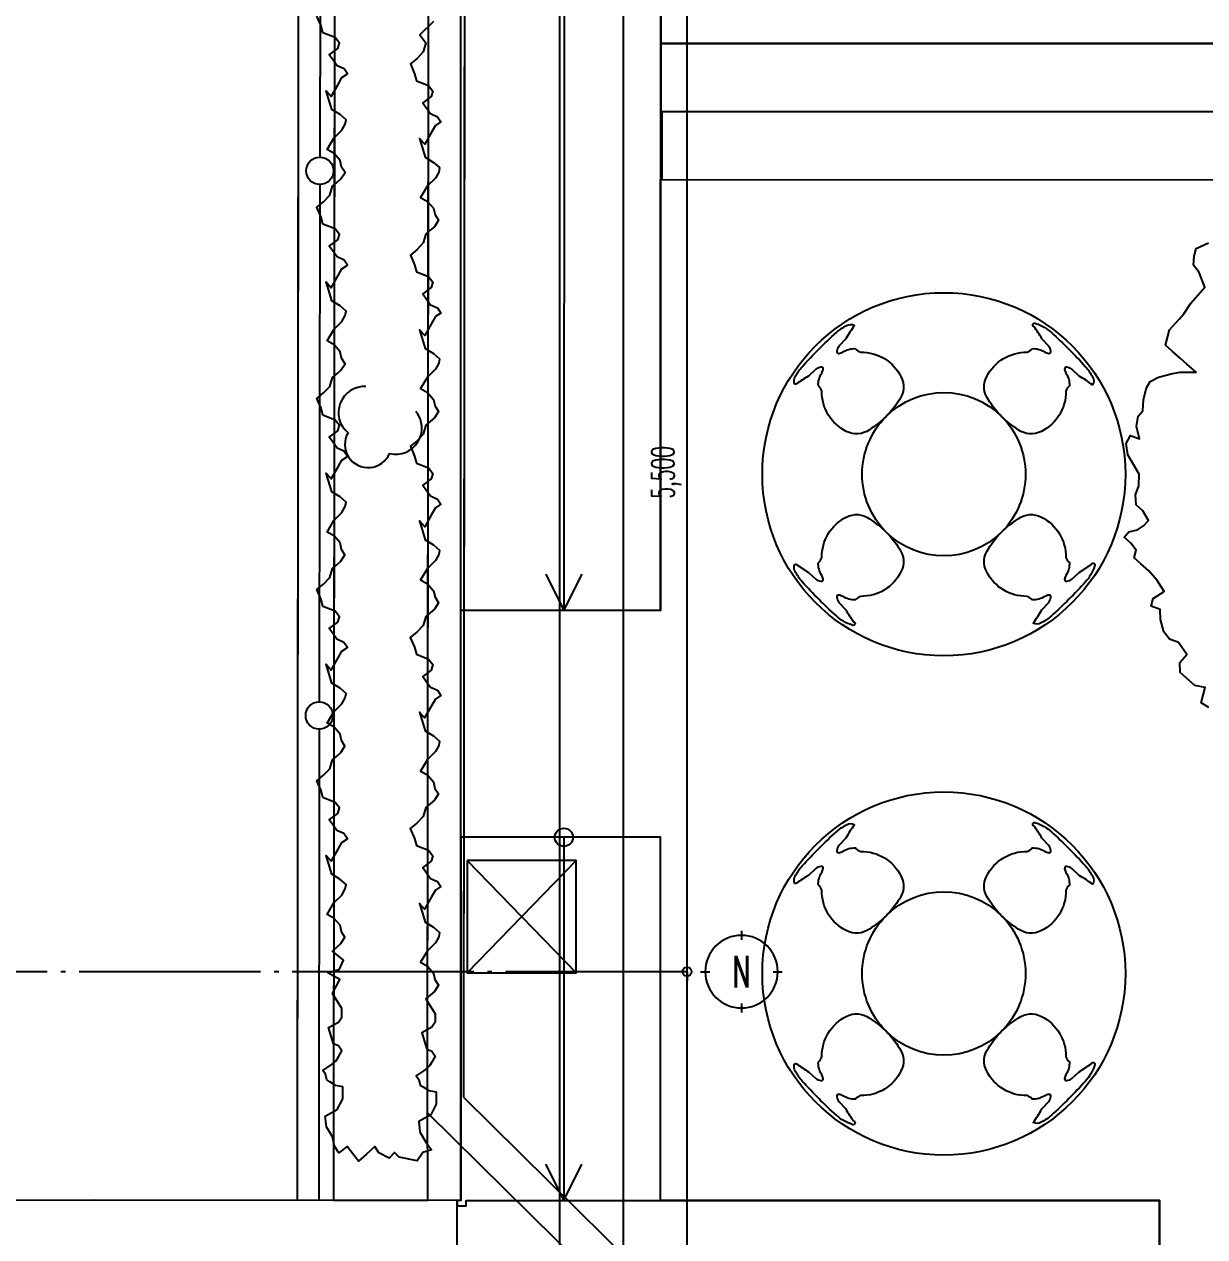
# Model space of a CAD drawing. Header units: millimetres. Extents: x -67913 to 128525, y -54442 to 63422.
# Drawn here: x 34048 to 40553, y 15690 to 22368 of the extents above; entities that cross this region are included whole.
import ezdxf
from ezdxf import colors
from ezdxf.entities.mleader import LeaderData, LeaderLine
from ezdxf.enums import TextEntityAlignment as Align
from ezdxf.math import Vec2, Vec3

# ---------------------------------------------------------------- set-up
doc = ezdxf.new("R2010")
doc.units = ezdxf.units.MM
doc.header["$LTSCALE"] = 500
doc.header["$PDMODE"] = 35
doc.linetypes.add('AXIS', pattern=[2.35, 2, -0.15, 0.05, -0.15])
doc.layers.get('0').update_dxf_attribs({"plot": 0})
for name, color, linetype in [('020KijnSn', 1, 'AXIS'), ('030KijnSp', 8, 'Continuous'), ('040KijunF', 7, 'Continuous'), ('090Gaikou', 5, 'Continuous'), ('292Kigo', 8, 'Continuous'), ('390Kigo', 8, 'Continuous')]:
    doc.layers.add(name, color=color, linetype=linetype)
doc.layers.add('HOJO', color=211, linetype='Continuous', plot=False)
doc.styles.add('Annotative', font='simplex.shx', dxfattribs={"width": 0.7, "bigfont": 'extfont2.shx'})
doc.styles.add('Dim', font='simplex.shx', dxfattribs={"width": 0.6, "bigfont": 'extfont2.shx'})
doc.styles.get("Standard").update_dxf_attribs({"font": 'simplex.shx', "width": 0.7, "bigfont": 'extfont2.shx'})
doc.dimstyles.new('PRO1-50', dxfattribs={"dimscale": 50, "dimtxt": 2.5, "dimasz": 1, "dimexe": 0.5, "dimexo": 0.5, "dimgap": 0.8, "dimtad": 1, "dimdec": 3, "dimdsep": 46, "dimlunit": 6, "dimtxsty": 'Dim', "dimblk": 'ORIGIN', "dimcen": 0, "dimadec": 3, "dimazin": 2, "dimtfac": 1, "dimtdec": 3, "dimtix": 1, "dimtmove": 2, "dimatfit": 3, "dimldrblk": 'ORIGIN', "dimfxl": 0, "dimarcsym": 0})

# ---------------------------------------------------------------- blocks, each defined once
blk = doc.blocks.new('通り芯記号')
at = {"layer": '040KijunF'}
for p, q in [((0, 3.5), (0, 4.5)), ((-4.5, 0), (-3.5, 0)), ((3.5, 0), (4.5, 0)), ((0, -4.5), (0, -3.5))]:
    blk.add_line(p, q, dxfattribs=at)
blk.add_circle((0, 0), 4, dxfattribs=at)
at = {"layer": '040KijunF', "width": 0.6}
blk.add_attdef('通り芯符号', text='', height=3.5, dxfattribs=at).set_placement((0, 0), align=Align.MIDDLE)
blk = doc.blocks.new('_Origin')
at = {"color": 0, "linetype": 'ByBlock', "lineweight": -2}
blk.add_line((0, 0), (-1, 0), dxfattribs=at)
blk.add_circle((0, 0), 0.5, dxfattribs=at)
blk = doc.blocks.new('*D132')
at = {"layer": '030KijnSp', "color": 0, "lineweight": -2, "transparency": 16777216}
blk.add_line((37700, 11700), (37700, 17100), dxfattribs=at)
at = {"layer": 'Defpoints', "color": 0, "transparency": 16777216}
for p in [(37700, 17150), (37700, 17150), (37700, 11650)]:
    blk.add_point(p, dxfattribs=at)
at = {"layer": '030KijnSp', "color": 0, "lineweight": -2, "transparency": 16777216, "xscale": 50, "yscale": 50, "zscale": 50}
for p, rotation in [((37700, 17150), 90), ((37700, 11650), 270)]:
    blk.add_blockref('_Origin', p, dxfattribs=dict(at, rotation=rotation))
at = {"layer": '030KijnSp', "color": 0, "transparency": 16777216, "insert": (37585.6, 14400), "char_height": 125, "attachment_point": 5, "rotation": 90, "style": 'Dim'}
blk.add_mtext('5,500', dxfattribs=at)
blk = doc.blocks.new('*D133')
at = {"layer": '030KijnSp', "color": 0, "lineweight": -2, "transparency": 16777216}
blk.add_line((37700, 17200), (37700, 22600), dxfattribs=at)
at = {"layer": 'Defpoints', "color": 0, "transparency": 16777216}
for p in [(37700, 22650), (37700, 22650), (37700, 17150)]:
    blk.add_point(p, dxfattribs=at)
at = {"layer": '030KijnSp', "color": 0, "lineweight": -2, "transparency": 16777216, "xscale": 50, "yscale": 50, "zscale": 50}
for p, rotation in [((37700, 22650), 90), ((37700, 17150), 270)]:
    blk.add_blockref('_Origin', p, dxfattribs=dict(at, rotation=rotation))
at = {"layer": '030KijnSp', "color": 0, "transparency": 16777216, "insert": (37585.6, 19900), "char_height": 125, "attachment_point": 5, "rotation": 90, "style": 'Dim'}
blk.add_mtext('5,500', dxfattribs=at)
blk = doc.blocks.new('建具記号')
at = {"color": 0, "linetype": 'ByBlock', "lineweight": -2, "transparency": 16777216}
for p, q in [((-5.29, 1.5), (5.29, 1.5)), ((-5.29, -1.5), (5.29, -1.5))]:
    blk.add_line(p, q, dxfattribs=at)
at = {"color": 7, "linetype": 'ByBlock', "lineweight": -2, "transparency": 16777216}
blk.add_circle((0, 0), 5.5, dxfattribs=at)
at = {"color": 0, "linetype": 'ByBlock', "lineweight": -2, "transparency": 16777216, "width": 0.6}
for tag, height, p in [('建具寸法・高さH', 1.9, (0, 3.5)), ('建具番号', 2, (0, 0)), ('基準高さから建具下枠の上端までの高さ', 1.9, (0, -3.5)), ('特記事項（電気錠等）', 1.9, (0, -7))]:
    blk.add_attdef(tag, text='', height=height, dxfattribs=at).set_placement(p, align=Align.MIDDLE)

msp = doc.modelspace()

# ---------------------------------------------------------------- linework, layer by layer
at = {"layer": '020KijnSn'}
msp.add_line((37700, 17150), (-4700, 17150), dxfattribs=at)
at = {"layer": '090Gaikou'}
for p, q in [((35553.0347, 15890.5454), (35564.0488, 27910.7556)), ((35553.0347, 15890.5454), (35564.0488, 27910.7556)), ((35753.0348, 15890.5013), (35763.8667, 27711.9451)), ((37023.3675, 27140.2215), (37021.6038, 19140.2217)), ((35680.3216, 24485.737), (35677.1298, 21635.7388)), ((36274.7363, 23356.3223), (36268.3391, 16374.8889)), ((36274.7363, 23356.3223), (36268.3391, 16374.8889)), ((36474.6615, 23274.5759), (36468.4159, 16458.4838)), ((35676.9618, 21485.7387), (35673.77, 18635.7406)), ((35673.6021, 18485.7408), (35670.6957, 15890.5194)), ((36453.3873, 15890.3469), (36453.8282, 17890.3468)), ((37021.3282, 17890.2217), (37020.8873, 15890.2218)), ((36468.4159, 16458.4838), (37427.5167, 15512.8231)), ((36268.3391, 16374.8889), (36268.562, 16374.669)), ((36268.562, 16374.669), (37227.5503, 15429.1194)), ((36433.3873, 15890.3513), (34433.3873, 15890.7922))]:
    msp.add_line(p, q, dxfattribs=at)
for points in [[(35553.0347, 15890.5454), (35564.0488, 27910.7556), (36069.9285, 27918.7378), (37426.7766, 26531.6383), (37427.5205, 24246.7431), (36474.6615, 23274.5759), (36468.4159, 16458.4838)], [(36303.1139, 22383.5319), (36228.1995, 22310.1033), (36260.8253, 22265.6731), (36246.4999, 22216.5787), (36212.3283, 22180.2797), (36175.5478, 22149.9855), (36199.0878, 22095.9516), (36208.7658, 22057.3203), (36275.3747, 22031.1582), (36299.7915, 22000.4041), (36290.2563, 21970.7455), (36243.8118, 21935.7586), (36264.7408, 21906.4321), (36286.2499, 21876.2927), (36324.745, 21859.0601), (36343.5351, 21830.9413), (36313.5067, 21810.875), (36292.4036, 21773.7387), (36254.4738, 21706.9917), (36226.2445, 21738.5369), (36251.8137, 21653.8449), (36257.3818, 21635.4021), (36302.8395, 21607.6061), (36336.9616, 21578.399), (36331.8056, 21554.2258), (36313.4537, 21521.0497), (36269.416, 21477.4903), (36232.2452, 21414.2809), (36270.342, 21392.5297), (36303.8214, 21354.4734), (36311.425, 21318.5335), (36330.2617, 21288.4009), (36307.9773, 21253.2385), (36284.7819, 21233.2832), (36260.759, 21212.616), (36246.4336, 21163.5216), (36212.262, 21127.2227), (36175.4815, 21096.9285), (36199.0215, 21042.8946), (36208.6995, 21004.2632), (36275.3084, 20978.1012), (36299.7252, 20947.347), (36290.19, 20917.6885), (36243.7455, 20882.7015), (36264.6745, 20853.375), (36286.1836, 20823.2357), (36324.6787, 20806.003), (36343.4688, 20777.8842), (36313.4404, 20757.818), (36292.3372, 20720.6817), (36254.4075, 20653.9346), (36226.1782, 20685.4799), (36251.7474, 20600.7878), (36257.3155, 20582.3451), (36302.7732, 20554.549), (36336.8953, 20525.3419), (36331.7393, 20501.1687), (36313.3874, 20467.9926), (36269.3497, 20424.4333), (36232.1789, 20361.2239), (36270.2757, 20339.4727), (36303.755, 20301.4164), (36311.3587, 20265.4764), (36330.1954, 20235.3438), (36307.911, 20200.1814), (36284.7156, 20180.2261), (36260.6927, 20159.559), (36246.3673, 20110.4646), (36212.1957, 20074.1656), (36175.4152, 20043.8714), (36198.9552, 19989.8375), (36208.6332, 19951.2062), (36275.2421, 19925.0441), (36299.6589, 19894.29), (36290.1237, 19864.6314), (36243.6792, 19829.6445), (36264.6082, 19800.318), (36286.1172, 19770.1786), (36324.6123, 19752.946), (36343.4025, 19724.8272), (36313.374, 19704.7609), (36292.2709, 19667.6246), (36254.3412, 19600.8776), (36226.1119, 19632.4228), (36251.6811, 19547.7308), (36257.2492, 19529.288), (36302.7069, 19501.492), (36336.829, 19472.2849), (36331.673, 19448.1117), (36313.3211, 19414.9356), (36269.2834, 19371.3762), (36232.1126, 19308.1668), (36270.2094, 19286.4156), (36303.6887, 19248.3593), (36311.2924, 19212.4194), (36330.1291, 19182.2868), (36307.8447, 19147.1244), (36284.6493, 19127.1691), (36260.6264, 19106.5019), (36246.301, 19057.4075), (36212.1294, 19021.1086), (36175.3489, 18990.8144), (36198.8889, 18936.7805), (36208.5668, 18898.1491), (36275.1758, 18871.9871), (36299.5926, 18841.2329), (36290.0574, 18811.5744), (36243.6129, 18776.5874), (36264.5419, 18747.2609), (36286.0509, 18717.1216), (36324.546, 18699.8889), (36343.3362, 18671.7701), (36313.3077, 18651.7039), (36292.2046, 18614.5676), (36254.2749, 18547.8205), (36226.0456, 18579.3658), (36251.6148, 18494.6737), (36257.1828, 18476.231), (36302.6406, 18448.4349), (36336.7626, 18419.2278), (36331.6066, 18395.0546), (36313.2548, 18361.8785), (36269.2171, 18318.3192), (36232.0463, 18255.1098), (36270.1431, 18233.3586), (36303.6224, 18195.3023), (36311.2261, 18159.3623), (36330.0628, 18129.2297), (36307.7783, 18094.0673), (36284.5829, 18074.112), (36260.5601, 18053.4449), (36246.2347, 18004.3505), (36212.0631, 17968.0515), (36175.2826, 17937.7573), (36198.8226, 17883.7234), (36208.5005, 17845.0921), (36275.1095, 17818.93), (36299.5263, 17788.1759), (36289.9911, 17758.5173), (36243.5466, 17723.5304), (36264.4756, 17694.2039), (36285.9846, 17664.0645), (36324.4797, 17646.8319), (36343.2699, 17618.7131), (36313.2414, 17598.6468), (36292.1383, 17561.5105), (36254.2086, 17494.7635), (36225.9792, 17526.3087), (36251.5485, 17441.6167), (36257.1165, 17423.1739), (36302.5743, 17395.3778), (36336.6963, 17366.1708), (36331.5403, 17341.9976), (36313.1885, 17308.8215), (36269.1508, 17265.2621), (36231.98, 17202.0527), (36270.0768, 17180.3015), (36303.5561, 17142.2452), (36311.1598, 17106.3053), (36329.9965, 17076.1727), (36307.712, 17041.0103), (36284.5166, 17021.055), (36260.4937, 17000.3878), (36311.8339, 16918.148), (36311.8339, 16871.2202), (36294.0249, 16843.7101), (36238.9677, 16812.9634), (36267.0826, 16723.9504), (36294.4911, 16712.7106), (36312.882, 16684.8249), (36293.2234, 16651.8711), (36280.6388, 16630.7755), (36258.345, 16611.944), (36207.4377, 16577.1491), (36221.6525, 16556.3519), (36229.7048, 16525.0151), (36245.6066, 16514.8421), (36277.0001, 16494.7585), (36317.498, 16487.5053), (36317.498, 16420.1108), (36287.5979, 16362.2549), (36221.4322, 16325.3795), (36228.4449, 16267.3134), (36260.4937, 16211.3114), (36292.4306, 16168.7573), (36244.4652, 16153.3974), (36212.6101, 16108.5836), (36113.8388, 16128.1635), (36087.7832, 16153.1392), (36058.4955, 16122.5852), (36002.4586, 16152.9987), (35980.3555, 16186.2177), (35933.6831, 16145.5435), (35888.8514, 16106.4735), (35827.9612, 16187.4993), (35781.5675, 16152.6347), (35757.5669, 16189.0352), (35746.0236, 16240.0503), (35713.9747, 16296.0523), (35706.962, 16354.1184), (35773.1277, 16390.9939), (35803.0278, 16448.8497), (35803.0278, 16516.2442), (35762.5299, 16523.4974), (35731.1364, 16543.5811), (35715.2346, 16553.7541), (35707.1823, 16585.0908), (35692.9675, 16605.888), (35743.8748, 16640.6829), (35766.1686, 16659.5144), (35778.7532, 16680.61), (35798.4118, 16713.5638), (35780.0209, 16741.4495), (35752.6124, 16752.6893), (35724.4975, 16841.7023), (35779.5547, 16872.449), (35797.3638, 16899.9591), (35797.3638, 16946.8869), (35746.0236, 17029.1267), (35787.543, 17106.1571), (35720.4413, 17144.0588), (35785.3535, 17164.468), (35807.2362, 17212.5773), (35745.692, 17263.8415), (35769.7149, 17284.5087), (35792.9103, 17304.4639), (35815.1947, 17339.6264), (35796.358, 17369.759), (35788.7544, 17405.6989), (35755.275, 17443.7552), (35717.1782, 17465.5064), (35754.349, 17528.7158), (35798.3867, 17572.2751), (35816.7386, 17605.4512), (35821.8946, 17629.6244), (35787.7725, 17658.8315), (35742.3148, 17686.6276), (35736.7468, 17705.0703), (35711.1775, 17789.7624), (35739.4068, 17758.2171), (35777.3366, 17824.9642), (35798.4397, 17862.1005), (35828.4681, 17882.1667), (35809.678, 17910.2855), (35771.1829, 17927.5182), (35749.6738, 17957.6575), (35728.7448, 17986.9841), (35775.1893, 18021.971), (35784.7245, 18051.6295), (35760.3077, 18082.3837), (35693.6988, 18108.5457), (35684.0208, 18147.1771), (35660.4809, 18201.211), (35697.2614, 18231.5052), (35731.433, 18267.8041), (35745.7583, 18316.8985), (35769.7812, 18337.5657), (35792.9766, 18357.521), (35815.261, 18392.6834), (35796.4243, 18422.816), (35788.8207, 18458.7559), (35755.3413, 18496.8122), (35717.2445, 18518.5634), (35754.4153, 18581.7729), (35798.453, 18625.3322), (35816.8049, 18658.5083), (35821.9609, 18682.6815), (35787.8388, 18711.8886), (35742.3811, 18739.6846), (35736.8131, 18758.1274), (35711.2438, 18842.8194), (35739.4731, 18811.2742), (35777.4029, 18878.0212), (35798.506, 18915.1575), (35828.5344, 18935.2238), (35809.7443, 18963.3426), (35771.2492, 18980.5752), (35749.7401, 19010.7146), (35728.8112, 19040.0411), (35775.2556, 19075.028), (35784.7908, 19104.6866), (35760.3741, 19135.4408), (35693.7651, 19161.6028), (35684.0872, 19200.2342), (35660.5472, 19254.268), (35697.3277, 19284.5623), (35731.4993, 19320.8612), (35745.8246, 19369.9556), (35769.8475, 19390.6228), (35793.0429, 19410.578), (35815.3274, 19445.7405), (35796.4906, 19475.8731), (35788.887, 19511.813), (35755.4077, 19549.8693), (35717.3109, 19571.6205), (35754.4816, 19634.8299), (35798.5193, 19678.3892), (35816.8712, 19711.5653), (35822.0272, 19735.7385), (35787.9051, 19764.9456), (35742.4474, 19792.7417), (35736.8794, 19811.1844), (35711.3101, 19895.8765), (35739.5394, 19864.3312), (35777.4692, 19931.0783), (35798.5723, 19968.2146), (35828.6008, 19988.2808), (35809.8106, 20016.3996), (35771.3155, 20033.6323), (35749.8064, 20063.7716), (35728.8775, 20093.0982), (35775.3219, 20128.0851), (35784.8571, 20157.7436), (35760.4404, 20188.4978), (35693.8314, 20214.6598), (35684.1535, 20253.2912), (35660.6135, 20307.3251), (35697.394, 20337.6193), (35731.5656, 20373.9182), (35745.8909, 20423.0126), (35769.9138, 20443.6798), (35793.1092, 20463.6351), (35815.3937, 20498.7975), (35796.557, 20528.9301), (35788.9533, 20564.87), (35755.474, 20602.9263), (35717.3772, 20624.6775), (35754.548, 20687.887), (35798.5857, 20731.4463), (35816.9375, 20764.6224), (35822.0935, 20788.7956), (35787.9714, 20818.0027), (35742.5137, 20845.7987), (35736.9457, 20864.2415), (35711.3764, 20948.9335), (35739.6058, 20917.3883), (35777.5355, 20984.1353), (35798.6386, 21021.2716), (35828.6671, 21041.3379), (35809.8769, 21069.4567), (35771.3818, 21086.6893), (35749.8727, 21116.8287), (35728.9438, 21146.1552), (35775.3882, 21181.1421), (35784.9235, 21210.8007), (35760.5067, 21241.5549), (35693.8977, 21267.7169), (35684.2198, 21306.3483), (35660.6798, 21360.3821), (35697.4603, 21390.6764), (35731.6319, 21426.9753), (35745.9572, 21476.0697), (35769.9801, 21496.7369), (35793.1755, 21516.6921), (35815.46, 21551.8546), (35796.6233, 21581.9872), (35789.0196, 21617.9271), (35755.5403, 21655.9834), (35717.4435, 21677.7346), (35754.6143, 21740.944), (35798.652, 21784.5033), (35817.0038, 21817.6794), (35822.1598, 21841.8526), (35788.0378, 21871.0597), (35742.58, 21898.8558), (35737.012, 21917.2985), (35711.4428, 22001.9906), (35739.6721, 21970.4453), (35777.6018, 22037.1924), (35798.7049, 22074.3287), (35828.7334, 22094.395), (35809.9432, 22122.5137), (35771.4481, 22139.7464), (35749.9391, 22169.8857), (35729.0101, 22199.2123), (35775.4546, 22234.1992), (35784.9898, 22263.8577), (35760.573, 22294.6119), (35693.964, 22320.7739), (35684.2861, 22359.4053), (35660.7461, 22413.4392)], [(37554.792, 22262.6042), (37554.7093, 21887.6042)], [(43928.9113, 12766.1988), (43929.6267, 16011.1987), (41679.6267, 16011.6948), (41680.1239, 18266.6947), (43930.1238, 18266.1987), (43930.8392, 21511.1986), (43930.8392, 21511.1986), (43930.8392, 21511.1986), (43930.8392, 21511.1986), (43930.8392, 21511.1986), (43930.8392, 21511.1986), (43930.8392, 21511.1986), (43930.8392, 21511.1986), (43930.8392, 21511.1986), (43930.8392, 21511.1986), (41680.8393, 21511.6947), (41680.8393, 21511.6947), (41680.8393, 21511.6947), (41680.922, 21886.6947), (37560.9221, 21887.603), (37560.8394, 21512.603), (40680.8393, 21511.9151), (40677.6988, 7266.9155)], [(37554.1038, 19140.1043), (37554.6268, 21512.6042), (40679.6268, 21511.9153), (40676.4862, 7266.9156), (36451.4863, 7267.8471), (36451.5409, 7515.3471), (36451.569, 7642.8471), (40301.5689, 7641.9983), (40303.3872, 15889.4981), (37553.3873, 15890.1044), (37553.8282, 17890.1043), (36453.8282, 17890.3468), (36454.1038, 19140.3468), (37554.1038, 19140.1043)], [(40575.3997, 18604.8699), (40532.1288, 18630.0595), (40543.4877, 18672.5136), (40554.8427, 18714.9364), (40498.5561, 18725.4496), (40417.6897, 18797.0931), (40414.3411, 18852.5426), (40453.4168, 18896.6486), (40407.6215, 18963.4482), (40357.8577, 18981.3092), (40327.615, 19021.2336), (40309.5481, 19089.7055), (40306.1895, 19145.1486), (40256.417, 19163.0194), (40267.7645, 19205.4336), (40328.0605, 19243.8857), (40289.626, 19304.1771), (40244.6868, 19357.1045), (40200.5759, 19396.1846), (40163.8229, 19428.7459), (40175.1914, 19471.1741), (40144.923, 19511.0867), (40108.1699, 19543.648), (40134.2201, 19573.0517), (40182.3219, 19582.9208), (40215.7337, 19605.8197), (40241.7838, 19635.2234), (40210.702, 19688.9854), (40173.9381, 19721.5564), (40170.5808, 19777.0157), (40188.4509, 19826.78), (40191.5933, 19889.6076), (40160.5214, 19943.3782), (40129.4606, 19997.1542), (40118.7504, 20059.1256), (40143.9599, 20102.3724), (40193.7142, 20084.5178), (40175.6667, 20152.9896), (40186.2061, 20209.2812), (40212.2648, 20238.6946), (40215.3909, 20301.5062), (40232.4172, 20365.1297), (40251.1217, 20401.0585), (40298.3895, 20424.7954), (40366.8737, 20442.847), (40414.9757, 20452.7139), (40505.4908, 20451.232), (40454.0439, 20496.8114), (40417.2787, 20529.3835), (40373.1848, 20568.4485), (40336.4135, 20601.026), (40347.744, 20643.4162), (40359.11, 20685.8489), (40411.2188, 20744.6659), (40437.2787, 20774.0804), (40475.5169, 20832.0552), (40514.5689, 20876.1345), (40553.6533, 20920.2503), (40520.8961, 21001.7738), (40490.6502, 21041.6578), (40494.633, 21090.5881), (40505.9975, 21133.0436), (40573.6334, 21164.9518)], [(36921.6479, 19340.2437), (37021.6038, 19140.2217), (37121.6479, 19340.1996)], [(36483.3873, 15890.3403), (37553.3873, 15890.1044), (37553.8282, 17890.1043), (36453.8282, 17890.3468), (36453.8282, 17890.3468), (36453.3873, 15890.3469), (36433.3873, 15890.3513), (36433.3807, 15860.3513), (36483.3807, 15860.3403), (36483.3873, 15890.3403)], [(37088.8001, 17762.7068), (36488.6634, 17142.8391)], [(36488.8001, 17762.8391), (37088.6634, 17142.7068)], [(36920.9314, 16090.2438), (37020.8873, 15890.2218), (37120.9314, 16090.1997)]]:
    msp.add_lwpolyline(points, dxfattribs=at)
for points in [[(35753.0348, 15890.5013), (35763.8667, 27711.9451), (35984.9025, 27713.2647), (36278.455, 27414.6094), (36274.7363, 23356.3223), (36274.7363, 23356.3223), (36268.4158, 16458.667), (36269.4056, 15890.0267), (36269.4056, 15890.0267)], [(37555.8675, 27140.1041), (37554.1038, 19140.1043), (36454.1038, 19140.3468), (36455.8675, 27140.3466)], [(37554.8749, 22637.6042), (37554.7922, 22262.6042), (42054.7921, 22261.6121), (42054.6267, 21511.6121), (42429.6267, 21511.5294), (42429.8747, 22636.5294), (37554.8749, 22637.6042), (37554.8749, 22637.6042)], [(37554.7896, 22262.6042), (37554.7095, 21887.6042), (41679.7094, 21886.6948), (41679.6267, 21511.6948), (42054.6267, 21511.6121), (42054.7921, 22261.6121), (37554.792, 22262.6042), (37554.792, 22262.6042)], [(36488.8001, 17762.8391), (36488.6634, 17142.8391), (37088.6634, 17142.7068), (37088.8001, 17762.7068)], [(36433.3873, 15890.3513), (33150, 15891.092), (33150, 12891.0919), (36432.7259, 12890.3514)], [(36483.3873, 15890.3403), (40303.3872, 15889.4981), (40301.5689, 7641.9983), (36451.569, 7642.8471), (36452.7259, 12890.3469), (36432.7259, 12890.3514), (36433.3807, 15860.3513), (36483.3807, 15860.3403), (36483.3873, 15890.3403)]]:
    msp.add_lwpolyline(points, close=True, dxfattribs=at)
for points in [[(39944.6733, 19382.8426, -0.119867392), (39894.9253, 19297.4262, -0.018751404), (39803.7134, 19201.0382, -0.018751404), (39707.3254, 19109.8262, -0.082259363), (39650.9875, 19071.1312, -0.298106744), (39607.61, 19070.1372, 0.017352218), (39655.696, 19143.6594), (39693.755, 19184.1256, 0.063583714), (39704.6001, 19211.7511, 0.541574975), (39692.7647, 19224.241, 0.062594804), (39671.7537, 19216.7674, -0.15893301), (39601.4913, 19198.1839, 0.138590823), (39573.3141, 19217.3071, -0.287380721), (39351.1148, 19352.246, -0.286217662), (39360.1998, 19479.5718, -0.049883973), (39433.1894, 19571.5621, -0.414213562), (38796.7933, 19571.5621, -0.049883973), (38869.7829, 19479.5718, -0.286217662), (38878.8679, 19352.246, -0.287380721), (38656.6687, 19217.3071, 0.138590823), (38628.4914, 19198.1839, -0.15893301), (38558.229, 19216.7674, 0.062594804), (38537.2181, 19224.241, 0.541574976), (38525.3826, 19211.7511, 0.063583714), (38536.2277, 19184.1256), (38574.2867, 19143.6594, 0.015560597), (38617.1739, 19077.5705, -1.352979608), (38608.0738, 19060.0782, -0.119867392), (38522.6573, 19109.8262, -0.018751404), (38426.2694, 19201.0382, -0.018751404), (38335.0574, 19297.4262, -0.082259363), (38296.3624, 19353.764, -0.216106453), (38290.6112, 19385.9757, -0.682658986), (38302.8017, 19391.9427, 0.015560597), (38368.8906, 19349.0555), (38409.3568, 19310.9965, 0.063583714), (38436.9823, 19300.1515, 0.541574975), (38449.4722, 19311.9869, 0.062594804), (38441.9986, 19332.9978, -0.15893301), (38423.4151, 19403.2602, 0.138590823), (38442.5383, 19431.4375, -0.287380721), (38577.4772, 19653.6367, -0.286217662), (38704.803, 19644.5517, -0.049883973), (38796.7933, 19571.5621, -0.198912367), (38664.9914, 19889.7602, -0.198912367), (38796.7933, 20207.9582, -0.049883973), (38704.803, 20134.9686, -0.286217662), (38577.4772, 20125.8837, -0.287380721), (38442.5383, 20348.0829, 0.138590823), (38423.4151, 20376.2602, -0.15893301), (38441.9986, 20446.5225, 0.062594804), (38449.4722, 20467.5335, 0.541574975), (38436.9823, 20479.3689, 0.063583714), (38409.3568, 20468.5239), (38368.8906, 20430.4648, 0.015560597), (38302.8017, 20387.5776, -0.682658985), (38290.6112, 20393.5447, -0.216106453), (38296.3624, 20425.7563, -0.082259363), (38335.0574, 20482.0942, -0.018751404), (38426.2694, 20578.4822, -0.018751404), (38522.6573, 20669.6941, -0.082259363), (38578.9952, 20708.3891, -0.298106744), (38622.3727, 20709.3831, 0.017352218), (38574.2867, 20635.8609), (38536.2277, 20595.3947, 0.063583714), (38525.3826, 20567.7692, 0.541574976), (38537.2181, 20555.2793, 0.062594804), (38558.229, 20562.753, -0.15893301), (38628.4914, 20581.3365, 0.138590823), (38656.6687, 20562.2132, -0.287380721), (38878.8679, 20427.2743, -0.286217662), (38869.7829, 20299.9486, -0.049883973), (38796.7933, 20207.9582, -0.414213562), (39433.1894, 20207.9582, -0.049883973), (39360.1998, 20299.9486, -0.286217662), (39351.1148, 20427.2743, -0.287380721), (39573.3141, 20562.2132, 0.138590823), (39601.4913, 20581.3365, -0.15893301), (39671.7537, 20562.753, 0.062594804), (39692.7647, 20555.2793, 0.541574975), (39704.6001, 20567.7692, 0.063583714), (39693.755, 20595.3947), (39655.696, 20635.8609, 0.015560597), (39612.8088, 20701.9499, -1.352979608), (39621.9089, 20719.4421, -0.119867392), (39707.3254, 20669.6941, -0.018751404), (39803.7134, 20578.4822, -0.018751404), (39894.9253, 20482.0942, -0.082259363), (39933.6203, 20425.7563, -0.298106744), (39934.6143, 20382.3788, 0.017352218), (39861.0921, 20430.4648), (39820.6259, 20468.5239, 0.063583714), (39793.0004, 20479.3689, 0.541574975), (39780.5105, 20467.5335, 0.062594804), (39787.9842, 20446.5225, -0.15893301), (39806.5677, 20376.2602, 0.138590823), (39787.4444, 20348.0829, -0.287380721), (39652.5055, 20125.8837, -0.286217662), (39525.1797, 20134.9686, -0.049883973), (39433.1894, 20207.9582, -0.198912367), (39564.9914, 19889.7602, -0.198912367), (39433.1894, 19571.5621, -0.049883973), (39525.1797, 19644.5517, -0.286217662), (39652.5055, 19653.6367, -0.287380721), (39787.4444, 19431.4375, 0.138590823), (39806.5677, 19403.2602, -0.15893301), (39787.9842, 19332.9978, 0.062594804), (39780.5105, 19311.9869, 0.541574975), (39793.0004, 19300.1515, 0.063583714), (39820.6259, 19310.9965), (39861.0921, 19349.0555, 0.015560597), (39927.1811, 19391.9427, -1.352979608), (39944.6733, 19382.8426, -0.119867392)], [(39894.9253, 17732.0941, -0.082259363), (39933.6203, 17675.7563, -0.298106744), (39934.6143, 17632.3787, 0.017352218), (39861.0921, 17680.4648), (39820.6259, 17718.5238, 0.063583714), (39793.0004, 17729.3688, 0.541574976), (39780.5105, 17717.5334, 0.062594804), (39787.9842, 17696.5225, -0.15893301), (39806.5677, 17626.2601, 0.138590823), (39787.4444, 17598.0828, -0.287380721), (39652.5055, 17375.8836, -0.286217662), (39525.1797, 17384.9686, -0.049883973), (39433.1894, 17457.9582, -0.198912367), (39564.9914, 17139.7601, -0.198912367), (39433.1894, 16821.5621, -0.049883973), (39525.1797, 16894.5517, -0.286217662), (39652.5055, 16903.6366, -0.287380721), (39787.4444, 16681.4374, 0.138590823), (39806.5677, 16653.2601, -0.15893301), (39787.9842, 16582.9978, 0.062594804), (39780.5105, 16561.9868, 0.541574974), (39793.0004, 16550.1514, 0.063583714), (39820.6259, 16560.9964), (39861.0921, 16599.0554, 0.015560597), (39927.1811, 16641.9427, -1.352979608), (39944.6733, 16632.8426, -0.119867392), (39894.9253, 16547.4261, -0.018751404), (39803.7134, 16451.0381, -0.018751404), (39707.3254, 16359.8262, -0.082259363), (39650.9875, 16321.1312, -0.298106744), (39607.61, 16320.1372, 0.017352218), (39655.696, 16393.6593), (39693.755, 16434.1255, 0.063583714), (39704.6001, 16461.7511, 0.541574975), (39692.7647, 16474.241, 0.062594804), (39671.7537, 16466.7673, -0.15893301), (39601.4913, 16448.1838, 0.138590823), (39573.3141, 16467.307, -0.287380721), (39351.1148, 16602.2459, -0.286217662), (39360.1998, 16729.5717, -0.049883973), (39433.1894, 16821.5621, -0.414213562), (38796.7933, 16821.5621, -0.049883973), (38869.7829, 16729.5717, -0.286217662), (38878.8679, 16602.2459, -0.287380721), (38656.6687, 16467.307, 0.138590823), (38628.4914, 16448.1838, -0.15893301), (38558.229, 16466.7673, 0.062594804), (38537.2181, 16474.241, 0.541574975), (38525.3826, 16461.7511, 0.063583714), (38536.2277, 16434.1255), (38574.2867, 16393.6593, 0.015560597), (38617.1739, 16327.5704, -1.352979608), (38608.0738, 16310.0782, -0.119867392), (38522.6573, 16359.8262, -0.018751404), (38426.2694, 16451.0381, -0.018751404), (38335.0574, 16547.4261, -0.082259363), (38296.3624, 16603.764, -0.216106453), (38290.6112, 16635.9756, -0.682658985), (38302.8017, 16641.9427, 0.015560597), (38368.8906, 16599.0554), (38409.3568, 16560.9964, 0.063583714), (38436.9823, 16550.1514, 0.541574975), (38449.4722, 16561.9868, 0.062594804), (38441.9986, 16582.9978, -0.15893301), (38423.4151, 16653.2601, 0.138590823), (38442.5383, 16681.4374, -0.287380721), (38577.4772, 16903.6366, -0.286217662), (38704.803, 16894.5517, -0.049883973), (38796.7933, 16821.5621, -0.198912367), (38664.9914, 17139.7601, -0.198912367), (38796.7933, 17457.9582, -0.049883973), (38704.803, 17384.9686, -0.286217662), (38577.4772, 17375.8836, -0.287380721), (38442.5383, 17598.0828, 0.138590823), (38423.4151, 17626.2601, -0.15893301), (38441.9986, 17696.5225, 0.062594804), (38449.4722, 17717.5334, 0.541574976), (38436.9823, 17729.3688, 0.063583714), (38409.3568, 17718.5238), (38368.8906, 17680.4648, 0.015560597), (38302.8017, 17637.5776, -0.682658985), (38290.6112, 17643.5446, -0.216106453), (38296.3624, 17675.7563, -0.082259363), (38335.0574, 17732.0941, -0.018751404), (38426.2694, 17828.4821, -0.018751404), (38522.6573, 17919.694, -0.082259363), (38578.9952, 17958.389, -0.298106744), (38622.3727, 17959.3831, 0.017352218), (38574.2867, 17885.8609), (38536.2277, 17845.3947, 0.063583714), (38525.3826, 17817.7691, 0.541574976), (38537.2181, 17805.2793, 0.062594804), (38558.229, 17812.7529, -0.15893301), (38628.4914, 17831.3364, 0.138590823), (38656.6687, 17812.2132, -0.287380721), (38878.8679, 17677.2743, -0.286217662), (38869.7829, 17549.9485, -0.049883973), (38796.7933, 17457.9582, -0.414213562), (39433.1894, 17457.9582, -0.049883973), (39360.1998, 17549.9485, -0.286217662), (39351.1148, 17677.2743, -0.287380721), (39573.3141, 17812.2132, 0.138590823), (39601.4913, 17831.3364, -0.15893301), (39671.7537, 17812.7529, 0.062594804), (39692.7647, 17805.2793, 0.541574974), (39704.6001, 17817.7691, 0.063583714), (39693.755, 17845.3947), (39655.696, 17885.8609, 0.015560597), (39612.8088, 17951.9498, -1.352979608), (39621.9089, 17969.4421, -0.119867392), (39707.3254, 17919.694, -0.018751404), (39803.7134, 17828.4821, -0.018751404), (39894.9253, 17732.0941, -0.082259363)]]:
    msp.add_lwpolyline(points, format="xyb", close=True, dxfattribs=at)
for centre, radius in [((35677.0458, 21560.7388), 75), ((39114.9914, 19889.7602), 1000), ((35673.6861, 18560.7408), 75), ((39114.9914, 17139.7601), 1000), ((37021.3282, 17890.2217), 50)]:
    msp.add_circle(centre, radius, dxfattribs=at)
for centre, radius, start, end in [((35923.0214, 20229.634), 143.6961, 86.91095748, 230.74439486), ((36095.4449, 20143.5263), 143.6961, 256.18079101, 40.0142284), ((35943.1384, 20054.231), 128.2353, 149.99118376, 336.93400212)]:
    msp.add_arc(centre, radius, start, end, dxfattribs=at)
at = {"layer": 'HOJO'}
for points in [[(-4700, -23200), (37700, -23200), (37700, 37470), (-4700, 37470)], [(-4350, -22850), (37350, -22850), (37350, 37120), (-4350, 37120)], [(-4000, -22500), (37000, -22500), (37000, 36770), (-4000, 36770)]]:
    msp.add_lwpolyline(points, close=True, dxfattribs=at)

# ---------------------------------------------------------------- block references
at = {"layer": '040KijunF'}
ref = msp.add_blockref('通り芯記号', (38000, 17150), dxfattribs=dict(at, xscale=-50, yscale=50, zscale=50, rotation=180))
ref.add_attrib('通り芯符号', 'N', dxfattribs={"height": 175, "rotation": 180, "width": 0.6}).set_placement((38000, 17150), align=Align.MIDDLE)

# ---------------------------------------------------------------- dimensions: what is measured, and where the dimension line sits
at = {"layer": '030KijnSp'}
for base, p1, p2, picture, middle in [((37700, 22650), (37700, 17150), (37700, 22650), '*D133', (37585.5952, 19900)), ((37700, 17150), (37700, 11650), (37700, 17150), '*D132', (37585.5952, 14400))]:
    dim = msp.add_linear_dim(base=base, p1=p1, p2=p2, angle=90, dimstyle='PRO1-50', dxfattribs=at)
    dim.commit()
    dim.dimension.update_dxf_attribs({"geometry": picture, "text_midpoint": middle})

# ---------------------------------------------------------------- leaders
at = {"layer": '292Kigo'}
ml = msp.add_multileader_block('Standard', dxfattribs=at)
ml.set_content('建具記号', color=256, scale=50)
ml.set_attribute('建具寸法・高さH', '2,150', width=0)
ml.set_attribute('建具番号', '既ALD-1', width=0)
ml.set_attribute('基準高さから建具下枠の上端までの高さ', '±0', width=0)
ml.set_attribute('特記事項（電気錠等）', '', width=0)
ml.set_leader_properties()
ml.build(insert=Vec2(0, 0))
ml.multileader.update_dxf_attribs({"has_dogleg": 0, "dogleg_length": 2, "arrow_head_size": 100, "block_connection_type": 1})
ctx = ml.context
ctx.base_point, ctx.char_height, ctx.arrow_head_size, ctx.landing_gap_size, ctx.plane_origin, ctx.plane_x_axis, ctx.plane_y_axis = Vec3(84209.6088, 29625), 125, 100, 100, Vec3(84209.6088, 26375), Vec3(0, 1), Vec3(-1, 0)
ctx.attachment_type = 1
notes = []
notes.append((ctx, [(0, (0, 0, 0), (0, 0), (1, 0), 1, [])]))
ctx.block.insert, ctx.block.rotation = Vec3(84209.6088, 29625), 1.570796327
ml = msp.add_multileader_block('Standard', dxfattribs=at)
ml.set_content('建具記号', color=256, scale=50)
ml.set_attribute('建具寸法・高さH', '700+975', width=0)
ml.set_attribute('建具番号', '既開口', width=0)
ml.set_attribute('基準高さから建具下枠の上端までの高さ', '+750', width=0)
ml.set_attribute('特記事項（電気錠等）', '', width=0)
ml.set_leader_properties()
ml.build(insert=Vec2(0, 0))
ml.multileader.update_dxf_attribs({"has_dogleg": 0, "dogleg_length": 2, "arrow_head_size": 100, "block_connection_type": 1})
ctx = ml.context
ctx.base_point, ctx.char_height, ctx.arrow_head_size, ctx.landing_gap_size, ctx.plane_origin, ctx.plane_x_axis, ctx.plane_y_axis = Vec3(100259.6088, 23752.5009), 125, 100, 100, Vec3(99377.3762, 20237.077), Vec3(0, 1), Vec3(-1, 0)
ctx.attachment_type = 1
notes.append((ctx, [(0, (0, 0, 0), (0, 0), (1, 0), 1, [])]))
ctx.block.insert, ctx.block.rotation = Vec3(100259.6088, 23752.5009), 1.570796327
ml = msp.add_multileader_block('Standard', dxfattribs=at)
ml.set_content('建具記号', color=256, scale=50)
ml.set_attribute('建具寸法・高さH', '1,150+600', width=0)
ml.set_attribute('建具番号', '開口', width=0)
ml.set_attribute('基準高さから建具下枠の上端までの高さ', '+750', width=0)
ml.set_attribute('特記事項（電気錠等）', '', width=0)
ml.set_leader_properties()
ml.build(insert=Vec2(0, 0))
ml.multileader.update_dxf_attribs({"has_dogleg": 0, "dogleg_length": 2, "arrow_head_size": 100, "block_connection_type": 1})
ctx = ml.context
ctx.base_point, ctx.char_height, ctx.arrow_head_size, ctx.landing_gap_size, ctx.plane_origin, ctx.plane_x_axis, ctx.plane_y_axis = Vec3(100509.6088, 18900), 125, 100, 100, Vec3(99627.3762, 15384.5762), Vec3(0, 1), Vec3(-1, 0)
ctx.attachment_type = 1
notes.append((ctx, [(0, (0, 0, 0), (0, 0), (1, 0), 1, [])]))
ctx.block.insert, ctx.block.rotation = Vec3(100509.6088, 18900), 1.570796327
at = {"layer": '390Kigo'}
ml = msp.add_multileader_mtext('Standard', dxfattribs=at)
ml.set_content('下膳口\\P▼', color=256, style='Annotative')
ml.set_leader_properties()
ml.build(insert=Vec2(0, 0))
ml.multileader.update_dxf_attribs({"dogleg_length": 2, "arrow_head_size": 100})
ctx = ml.context
ctx.base_point, ctx.char_height, ctx.arrow_head_size, ctx.landing_gap_size, ctx.plane_origin, ctx.plane_x_axis, ctx.plane_y_axis = Vec3(87325.5752, 23752.5), 125, 100, 50, Vec3(85752.0635, 29067.9322), Vec3(0, 1), Vec3(-1, 0)
ctx.text_align_type = 1
notes.append((ctx, [(0, (0, 0, 0), (0, 0), (1, 0), 1, [])]))
ctx.mtext.insert, ctx.mtext.text_direction, ctx.mtext.defined_height, ctx.mtext.alignment, ctx.mtext.line_spacing_factor, ctx.mtext.flow_direction = Vec3(87263.0752, 23945.4167), Vec3(0, 1), 55.8756, 2, 0.84, 5
ml = msp.add_multileader_mtext('Standard', dxfattribs=at)
ml.set_content('▲\\P下膳口', color=256, style='Annotative')
ml.set_leader_properties()
ml.build(insert=Vec2(0, 0))
ml.multileader.update_dxf_attribs({"dogleg_length": 2, "arrow_head_size": 100})
ctx = ml.context
ctx.base_point, ctx.char_height, ctx.arrow_head_size, ctx.landing_gap_size, ctx.plane_origin, ctx.plane_x_axis, ctx.plane_y_axis = Vec3(99652.0165, 23559.5842), 125, 100, 50, Vec3(98273.2511, 28875.0164), Vec3(0, 1), Vec3(-1, 0)
ctx.text_align_type = 1
notes.append((ctx, [(0, (0, 0, 0), (0, 0), (1, 0), 1, [])]))
ctx.mtext.insert, ctx.mtext.text_direction, ctx.mtext.defined_height, ctx.mtext.alignment, ctx.mtext.line_spacing_factor, ctx.mtext.flow_direction = Vec3(99589.5165, 23752.5009), Vec3(0, 1), 55.8756, 2, 0.72, 5
ml = msp.add_multileader_mtext('Standard', dxfattribs=at)
ml.set_content('▲\\P従業員出入口', color=256, style='Annotative')
ml.set_leader_properties()
ml.build(insert=Vec2(0, 0))
ml.multileader.update_dxf_attribs({"dogleg_length": 2, "arrow_head_size": 100})
ctx = ml.context
ctx.base_point, ctx.char_height, ctx.arrow_head_size, ctx.landing_gap_size, ctx.plane_origin, ctx.plane_x_axis, ctx.plane_y_axis = Vec3(99534.0165, 21449.5833), 125, 100, 50, Vec3(98155.2511, 26922.5156), Vec3(0, 1), Vec3(-1, 0)
ctx.text_align_type = 1
notes.append((ctx, [(0, (0, 0, 0), (0, 0), (1, 0), 1, [])]))
ctx.mtext.insert, ctx.mtext.text_direction, ctx.mtext.defined_height, ctx.mtext.alignment, ctx.mtext.line_spacing_factor, ctx.mtext.flow_direction = Vec3(99471.5165, 21800), Vec3(0, 1), 55.8756, 2, 0.72, 5
ml = msp.add_multileader_mtext('Standard', dxfattribs=at)
ml.set_content('給茶機', color=256, style='Annotative')
ml.set_leader_properties()
ml.build(insert=Vec2(0, 0))
ml.multileader.update_dxf_attribs({"dogleg_length": 2, "arrow_head_size": 100})
ctx = ml.context
ctx.base_point, ctx.char_height, ctx.arrow_head_size, ctx.landing_gap_size, ctx.plane_origin, ctx.plane_x_axis, ctx.plane_y_axis = Vec3(99279.6088, 19372.844), 125, 100, 50, Vec3(97680.4433, 24814.0581), Vec3(0, 1), Vec3(-1, 0)
ctx.text_align_type = 1
notes.append((ctx, [(0, (0, 0, 0), (0, 0), (1, 0), 1, [])]))
ctx.mtext.insert, ctx.mtext.text_direction, ctx.mtext.defined_height, ctx.mtext.alignment, ctx.mtext.line_spacing_factor, ctx.mtext.flow_direction = Vec3(99217.1088, 19568.6773), Vec3(0, 1), 55.8756, 2, 0.84, 5
ml = msp.add_multileader_mtext('Standard', dxfattribs=at)
ml.set_content('調味料\\Pカトラリー', color=256, style='Annotative')
ml.set_leader_properties()
ml.build(insert=Vec2(0, 0))
ml.multileader.update_dxf_attribs({"dogleg_length": 2, "arrow_head_size": 100})
ctx = ml.context
ctx.base_point, ctx.char_height, ctx.arrow_head_size, ctx.landing_gap_size, ctx.plane_origin, ctx.plane_x_axis, ctx.plane_y_axis = Vec3(99206.7639, 17917.844), 125, 100, 50, Vec3(98262.1082, 23389.2318), Vec3(0, 1), Vec3(-1, 0)
ctx.text_align_type = 1
notes.append((ctx, [(0, (0, 0, 0), (0, 0), (1, 0), 1, [])]))
ctx.mtext.insert, ctx.mtext.text_direction, ctx.mtext.defined_height, ctx.mtext.alignment, ctx.mtext.line_spacing_factor, ctx.mtext.flow_direction = Vec3(99144.2639, 18218.6773), Vec3(0, 1), 55.8756, 2, 0.72, 5
ml = msp.add_multileader_mtext('Standard', dxfattribs=at)
ml.set_content('従業員出入口\\P▼', color=256, style='Annotative')
ml.set_leader_properties()
ml.build(insert=Vec2(0, 0))
ml.multileader.update_dxf_attribs({"dogleg_length": 2, "arrow_head_size": 100})
ctx = ml.context
ctx.base_point, ctx.char_height, ctx.arrow_head_size, ctx.landing_gap_size, ctx.plane_origin, ctx.plane_x_axis, ctx.plane_y_axis = Vec3(87325.5752, 17719.7752), 125, 100, 50, Vec3(85752.0635, 23192.7074), Vec3(0, 1), Vec3(-1, 0)
ctx.text_align_type = 1
notes.append((ctx, [(0, (0, 0, 0), (0, 0), (1, 0), 1, [])]))
ctx.mtext.insert, ctx.mtext.text_direction, ctx.mtext.defined_height, ctx.mtext.alignment, ctx.mtext.line_spacing_factor, ctx.mtext.flow_direction = Vec3(87263.0752, 18070.1919), Vec3(0, 1), 55.8756, 2, 0.84, 5
for ctx, leaders in notes:
    for number, flags, end, landing, length, lines in leaders:
        leader = LeaderData()
        leader.index, (leader.has_last_leader_line, leader.has_dogleg_vector, leader.attachment_direction) = number, flags
        leader.last_leader_point, leader.dogleg_vector, leader.dogleg_length = Vec3(end), Vec3(landing), length
        for number, points, colour, breaks in lines:
            line = LeaderLine()
            line.index, line.vertices, line.color, line.breaks = number, Vec3.list(points), colors.encode_raw_color(colour), breaks
            leader.lines.append(line)
        ctx.leaders.append(leader)

doc.saveas('drawing.dxf')
